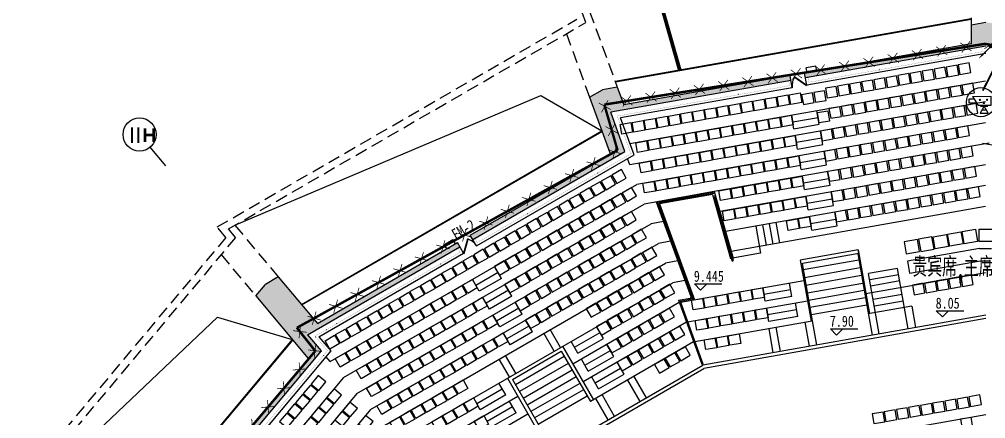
# Model space of a CAD drawing. Extents: x 23317406 to 24383751, y 42324270 to 43451021.
# Drawn here: x 23957967 to 23997363, y 42934550 to 42950825 of the extents above; entities that cross this region are included whole.
import ezdxf

# ---------------------------------------------------------------- set-up
doc = ezdxf.new("R2010")
doc.units = 0
doc.header["$MEASUREMENT"] = 0
doc.linetypes.add('DASHED', pattern=[0.75, 0.5, -0.25])
doc.linetypes.add('T-BW-SF$0$DOT2', pattern=[3.175, 0, -3.175])
doc.layers.get('0').update_dxf_attribs({"linetype": 'CONTINUOUS'})
for name, color, linetype in [('SB', 1, 'CONTINUOUS'), ('WZ', 7, 'CONTINUOUS'), ('墙', 7, 'CONTINUOUS'), ('座位', 253, 'CONTINUOUS'), ('投影', 9, 'CONTINUOUS'), ('柱填充', 8, 'CONTINUOUS'), ('楼梯', 5, 'CONTINUOUS'), ('汉字', 7, 'CONTINUOUS'), ('电-接地防雷-箭头', 3, 'CONTINUOUS'), ('电-接地防雷-防雷卡子', 94, 'CONTINUOUS'), ('电-接地防雷-防雷线', 94, 'CONTINUOUS'), ('监控管线', 11, 'CONTINUOUS'), ('监控设备', 1, 'CONTINUOUS'), ('辅助件', 9, 'CONTINUOUS'), ('边界', 9, 'CONTINUOUS'), ('门窗', 7, 'CONTINUOUS')]:
    doc.layers.add(name, color=color, linetype=linetype)
doc.styles.add('IDQSTYLE', font='txt.shx', dxfattribs={"width": 0.7, "bigfont": 'hztxt.shx'})
doc.styles.add('KSHZ', font='ROMANS.shx', dxfattribs={"height": 800, "bigfont": 'dfhz.shx'})
doc.styles.add('Q1', font='SimSun.ttf', dxfattribs={"width": 0.8, "height": 450})
doc.styles.add('T-SG-01$0$Arial', font='ARIALBD.TTF')

# ---------------------------------------------------------------- blocks, each defined once
blk = doc.blocks.new('T-SEAT-LOWER$0$SEAT_500CS')
blk.add_lwpolyline([(-400, -225), (-400, 225), (0, 225), (0, -225)], close=True)
blk = doc.blocks.new('SX1')
at = {"layer": 'SB'}
for p, q in [((-2.72, 0.74), (-4.54, 0.74)), ((-4.54, 0.74), (-4.54, -0.51)), ((-3.29, 1.67), (2.96, 1.67)), ((-3.29, 1.67), (-1.38, -1.45)), ((2.96, 1.67), (2.96, -1.45)), ((-4.54, -0.51), (-1.96, -0.51)), ((2.96, -1.45), (-1.38, -1.45))]:
    blk.add_line(p, q, dxfattribs=at)
blk = doc.blocks.new('SX8')
at = {"layer": 'SB'}
for p, q in [((-0.65, -1.02), (1.8, -1.02)), ((-0.11, -2.2), (1.27, -2.2))]:
    blk.add_line(p, q, dxfattribs=at)
for points in [[(-1.02, 1.19, 0.375, 0.375, 1), (-0.64, 1.19, 0.375, 0.375, 1)], [(0.29, 0.1, 0.375, 0.375, 1), (0.67, 0.1, 0.375, 0.375, 1)], [(1.39, 1.19, 0.375, 0.375, 1), (1.76, 1.19, 0.375, 0.375, 1)]]:
    blk.add_lwpolyline(points, format="xyseb", close=True, dxfattribs=at)
blk.add_lwpolyline([(0.58, -1.01), (-0.77, -3.35), (1.94, -3.35)], close=True, dxfattribs=at)
blk.add_blockref('SX1', (-0.09, 0.7), dxfattribs=at)
blk = doc.blocks.new('QQSX')
at = {"layer": 'SB'}
blk.add_circle((-12, 12), 494, dxfattribs=at)
at = {"layer": 'SB', "xscale": 100, "yscale": 100, "zscale": 100}
blk.add_blockref('SX8', (36, -28), dxfattribs=at)
blk = doc.blocks.new('A$C7A4D2D25')
at = {"layer": 'WZ'}
blk.add_blockref('QQSX', (506, 483), dxfattribs=at)
blk = doc.blocks.new('*X411')
at = {"color": 0, "linetype": 'Continuous'}
for p, q in [((192.59, 446.72), (193.87, 448.01)), ((192.65, 446.36), (194.23, 447.94)), ((192.69, 447.24), (193.35, 447.91)), ((192.79, 446.07), (194.52, 447.8)), ((192.98, 445.84), (194.75, 447.61)), ((193.23, 445.66), (194.93, 447.37)), ((193.53, 445.54), (195.05, 447.06)), ((193.92, 445.51), (195.08, 446.67)), ((194.61, 445.77), (194.82, 445.99))]:
    blk.add_line(p, q, dxfattribs=at)
blk = doc.blocks.new('HC000750')
at = {"color": 0, "linetype": 'Continuous'}
blk.add_line((0, -0.06), (-3.11, -3.23), dxfattribs=at)
blk.add_lwpolyline([(-3.11, -3.23, 0.8, 0, 0), (-5.06, -5.12, 0, 0, 0)], format="xyseb", dxfattribs=at)
blk.add_circle((0, 0), 0.625, dxfattribs=at)
at = {"color": 0, "linetype": 'Continuous', "xscale": 0.5, "yscale": 0.5, "zscale": 0.5}
blk.add_blockref('*X411', (-96.92, -223.38), dxfattribs=at)
at = {"color": 0, "style": 'IDQSTYLE', "width": 0.7}
blk.add_attdef('PSFHATT', (2.63, -5.12), '', height=2.5, dxfattribs=at)

msp = doc.modelspace()

# ---------------------------------------------------------------- hatches: boundary and pattern name
at = {"layer": '柱填充'}
for points in [[(23997370, 42949735.07656), (24004722.02342, 42948438.71647), (24004756.75306, 42948635.67802), (23997970, 42949832.36569), (23997970, 42950604.08992), (23997370.00001, 42950709.88611), (23996770, 42950604.08992), (23996770, 42949832.36569), (23989983.24695, 42948635.67802), (23990017.97659, 42948438.71647)], [(23982075.06851, 42947038.16747), (23989427.09193, 42948334.52756), (23989392.3623, 42948531.48911), (23982605.60924, 42947334.80144), (23982341.66401, 42948059.985), (23981741.66401, 42947954.18881), (23981214.03287, 42947649.56082), (23982061.43597, 42945321.33992), (23976349.80762, 42942023.72976), (23976449.80762, 42941850.52468), (23982658.52639, 42945435.13013)], [(23968525.96714, 42940324.10266), (23967998.33599, 42940019.47468), (23967606.71381, 42939552.75753), (23969747.58176, 42937001.37045), (23965603.46212, 42932062.60098), (23965756.67101, 42931934.04346), (23970269.74468, 42937312.51522), (23969721.47361, 42937965.91922), (23975930.19238, 42941550.52468), (23975830.19238, 42941723.72976), (23970118.56403, 42938426.11959)]]:
    msp.add_hatch(color=256, dxfattribs=at).paths.add_polyline_path(points)

# ---------------------------------------------------------------- linework, layer by layer
msp.add_line((23963946.70312, 42944848.02271), (23963303.91551, 42945614.06715))
at = {"color": 2}
msp.add_circle((23962870.03387, 42946131.14715), 675, dxfattribs=at)
at = {"layer": '墙', "linetype": 'DASHED', "ltscale": 1000}
for p, q in [((23996770, 42953892.04129), (23996770, 42950604.08992)), ((23981063.95917, 42950693.30889), (23980917.11841, 42951096.75054)), ((23981217.11841, 42951149.64864), (23982341.66401, 42948059.985)), ((23966033.04532, 42942361.6169), (23980695.95469, 42950827.25157)), ((23966492.67198, 42942280.57232), (23981063.95917, 42950693.30889)), ((23980272.51245, 42950236.36692), (23981214.03287, 42947649.56082)), ((23966390.07421, 42941936.12643), (23966033.04532, 42942361.6169)), ((23966781.6964, 42941936.12643), (23966492.67198, 42942280.57232)), ((23966756.48756, 42942432.88631), (23968525.96714, 42940324.10266)), ((23966390.07421, 42941936.12643), (23955630.8589, 42929113.79292)), ((23966781.6964, 42941936.12643), (23956090.48556, 42929194.83751)), ((23966194.26312, 42941236.05071), (23967606.71381, 42939552.75753))]:
    msp.add_line(p, q, dxfattribs=at)
at = {"layer": '墙'}
for p, q in [((23996770, 42950847.79231), (23982258.31289, 42948288.99033)), ((23996770, 42950604.08992), (23996770, 42949832.36569)), ((23996770.00001, 42950604.08992), (23997370.00001, 42950709.88611)), ((23996770, 42949832.36569), (23989983.24695, 42948635.67802)), ((23997370, 42949735.07656), (23990017.97659, 42948438.71647)), ((23997370, 42949430.44858), (23990070.07104, 42948143.27414)), ((23989392.3623, 42948531.48911), (23982605.60924, 42947334.80144)), ((23989479.18639, 42948039.08524), (23989392.3623, 42948531.48911)), ((23990070.07104, 42948143.27414), (23989983.24695, 42948635.67802)), ((23989427.09193, 42948334.52756), (23982075.06851, 42947038.16747)), ((23981214.03287, 42947649.56082), (23981741.66401, 42947954.18881)), ((23982341.66401, 42948059.985), (23981741.66401, 42947954.18881)), ((23982341.66401, 42948059.985), (23982605.60924, 42947334.80144)), ((23989479.18639, 42948039.08524), (23982479.25742, 42946804.8089)), ((23981214.03287, 42947649.56082), (23982061.43597, 42945321.33992)), ((23982658.52639, 42945435.13013), (23982075.06851, 42947038.16747)), ((23983026.53087, 42945301.18745), (23982479.25742, 42946804.8089)), ((23969465.86039, 42939203.9815), (23981714.13962, 42946275.52882)), ((23976449.80762, 42941850.52468), (23982658.52639, 42945435.13013)), ((23976349.80762, 42942023.72976), (23982061.43597, 42945321.33992)), ((23976599.80762, 42941590.71705), (23983026.53087, 42945301.18745)), ((23976599.80762, 42941590.71705), (23976349.80762, 42942023.72976)), ((23969721.47361, 42937965.91922), (23975930.19238, 42941550.52468)), ((23970118.56403, 42938426.11959), (23975830.19238, 42941723.72976)), ((23976080.19238, 42941290.71705), (23975830.19238, 42941723.72976)), ((23970181.10028, 42937884.87464), (23976080.19238, 42941290.71705)), ((23968525.96714, 42940324.10266), (23967998.33599, 42940019.47468)), ((23968525.96714, 42940324.10266), (23970118.56403, 42938426.11959)), ((23967606.71381, 42939552.75753), (23967998.33599, 42940019.47468)), ((23967606.71381, 42939552.75753), (23969747.58176, 42937001.37045)), ((23969721.47361, 42937965.91922), (23970269.74468, 42937312.51522)), ((23970181.10028, 42937884.87464), (23970661.36686, 42937312.51522)), ((23969094.87812, 42937779.23237), (23960194.28467, 42927171.91815)), ((23970269.74468, 42937312.51522), (23965756.67101, 42931934.04346)), ((23970661.36686, 42937312.51522), (23965986.48434, 42931741.20718)), ((23969747.58176, 42937001.37045), (23965603.46212, 42932062.60098))]:
    msp.add_line(p, q, dxfattribs=at)
at = {"layer": '墙', "ltscale": 5000}
for start, end in [(67.1172342395, 67.1172342395), (66.2587266313, 66.2587266313), (64.4772342395, 64.4772342395), (64.9387266313, 64.9387266313)]:
    msp.add_arc((23850578.58196, 42857442.58139), 533172.67138, start, end, dxfattribs=at)
at = {"layer": '墙'}
for centre, start, end in [((23850634.74669, 42857737.27781), 79.4743453394, 79.4743453394), ((23850639.30178, 42857736.37231), 78.1227654233, 78.1227654233), ((23850644.55659, 42857735.23786), 77.5606287088, 77.5606287088), ((23850649.0789, 42857734.18074), 76.2090487927, 76.2090487927)]:
    msp.add_arc(centre, 530172.67138, start, end, dxfattribs=at)
at = {"layer": '座位'}
for p, q in [((23997105.61827, 42941483.8119), (23994177.04286, 42940967.42504)), ((23997105.61827, 42941483.8119), (23997603.12507, 42941483.8119)), ((23994177.04286, 42940967.42504), (23994263.86695, 42940475.02117)), ((23994263.86695, 42940475.02117), (23997149.3626, 42940983.8119)), ((23997149.3626, 42940983.8119), (23997559.38074, 42940983.8119))]:
    msp.add_line(p, q, dxfattribs=at)
for points in [[(23997030.13128, 42941775.12949), (23996488.48701, 42941679.62299), (23996401.66293, 42942172.02687), (23996943.30719, 42942267.53337)], [(23997645, 42941776.19225), (23997095, 42941776.19225), (23997095, 42942276.19225), (23997645, 42942276.19225)], [(23994124.94841, 42941262.86737), (23994666.59267, 42941358.37387), (23994579.76858, 42941850.77774), (23994038.12432, 42941755.27125)], [(23994715.83306, 42941367.05628), (23995257.47732, 42941462.56277), (23995170.65323, 42941954.96665), (23994629.00897, 42941859.46015)], [(23995848.36198, 42941566.75168), (23995306.71771, 42941471.24518), (23995219.89362, 42941963.64906), (23995761.53789, 42942059.15556)], [(23996439.24663, 42941670.94059), (23995897.60236, 42941575.43409), (23995810.77827, 42942067.83796), (23996352.42254, 42942163.34446)]]:
    msp.add_lwpolyline(points, close=True, dxfattribs=at)
at = {"layer": '投影'}
for p, q in [((23996770, 42950822.40664), (23982266.9953, 42948265.13561)), ((23997354.37167, 42948310.72361), (23982861.28341, 42945755.20111)), ((23997354.37167, 42947457.76525), (23982853.01235, 42944900.78435)), ((23990579.90876, 42946547.56411), (23990482.66578, 42947099.05645)), ((23997354.37167, 42946604.8069), (23983144.74129, 42944099.26568)), ((23989545.86062, 42946365.23353), (23989448.61764, 42946916.72587)), ((23989497.23913, 42946640.9797), (23990531.28727, 42946823.31028)), ((23989545.86062, 42946365.23353), (23990579.90876, 42946547.56411)), ((23969482.17798, 42939184.53496), (23981722.82203, 42946251.67409)), ((23990725.77323, 42945720.3256), (23990628.53025, 42946271.81794)), ((23997500.23614, 42945777.56838), (23986296.39462, 42943802.02884)), ((23989691.72509, 42945537.99501), (23989594.48211, 42946089.48735)), ((23989643.1036, 42945813.74118), (23990677.15174, 42945996.07177)), ((23997239.76387, 42945777.56838), (24008443.60539, 42943802.02884)), ((23989691.72509, 42945537.99501), (23990725.77323, 42945720.3256)), ((23990871.6377, 42944893.08709), (23990774.39472, 42945444.57943)), ((23982853.01235, 42944900.78435), (23982762.7153, 42945148.87346)), ((23989837.58956, 42944710.7565), (23989740.34658, 42945262.24884)), ((23989788.96807, 42944986.50267), (23990823.01621, 42945168.83326)), ((23997354.37167, 42944898.89019), (23986527.2084, 42942989.76918)), ((23989837.58956, 42944710.7565), (23990871.6377, 42944893.08709)), ((23991017.50217, 42944065.84857), (23990920.25919, 42944617.34092)), ((23989983.45402, 42943883.51799), (23989886.21105, 42944435.01033)), ((23989934.83253, 42944159.26416), (23990968.88068, 42944341.59475)), ((23970635.25872, 42936876.91255), (23983144.74129, 42944099.26568)), ((23986296.39462, 42943802.02884), (23983436.47023, 42943297.747)), ((23997354.37167, 42944045.93184), (23986758.02219, 42942177.50952)), ((23989983.45402, 42943883.51799), (23991017.50217, 42944065.84857)), ((23991163.36663, 42943238.61006), (23991066.12366, 42943790.1024)), ((23986224.87378, 42943687.87512), (23984071.19986, 42943308.1243)), ((23990129.31849, 42943056.27948), (23990032.07551, 42943607.77182)), ((23990080.697, 42943332.02565), (23991114.74514, 42943514.35623)), ((23971183.52978, 42936223.50854), (23983436.47023, 42943297.747)), ((23997354.37167, 42943192.97348), (23986988.83598, 42941365.24987)), ((23990129.31849, 42943056.27948), (23991163.36663, 42943238.61006)), ((23990275.18296, 42942229.04096), (23990177.93998, 42942780.5333)), ((23990226.56147, 42942504.78713), (23991260.60961, 42942687.11772)), ((23991309.2311, 42942411.37155), (23991211.98813, 42942962.86389)), ((23971731.80084, 42935570.10453), (23983728.19917, 42942496.22833)), ((23984228.19917, 42942584.39182), (23983728.19917, 42942496.22833)), ((23987986.74096, 42942394.1658), (23988181.22692, 42941291.18111)), ((23988262.48713, 42942442.78729), (23988408.3516, 42941615.54877)), ((23988538.2333, 42942491.40877), (23988684.09777, 42941664.17026)), ((23988813.97947, 42942540.03026), (23988959.84394, 42941712.79175)), ((23990275.18296, 42942229.04096), (23991309.2311, 42942411.37155)), ((23972280.0719, 42934916.70052), (23984019.9281, 42941694.70966)), ((23984519.9281, 42941782.87315), (23984019.9281, 42941694.70966)), ((23992168.46407, 42941425.5997), (23989804.92369, 42941008.84376)), ((23992244.86927, 42940992.28429), (23992168.46407, 42941425.5997)), ((23986991.5249, 42941081.40455), (23986966.77524, 42941077.04051)), ((23988181.22692, 42941291.18111), (23987041.02424, 42941090.13262)), ((23992194.5113, 42941277.87854), (23989830.97092, 42940861.1226)), ((23972828.34296, 42934263.29652), (23984311.65704, 42940893.19099)), ((23977624.66334, 42940265.61488), (23977344.66334, 42940750.58911)), ((23984811.65704, 42940981.35448), (23984311.65704, 42940893.19099)), ((23993773.55468, 42940672.88534), (23992591.78538, 42940464.50752)), ((23994207.67511, 42938210.86595), (23993773.55468, 42940672.88534)), ((23977484.66334, 42940508.102), (23976575.33666, 42939983.102)), ((23977624.66334, 42940265.61488), (23976715.33666, 42939740.61488)), ((23992481.03079, 42939652.94574), (23997354.37167, 42940512.24723)), ((23993025.90582, 42938002.48814), (23992591.78538, 42940464.50752)), ((23993818.7032, 42940416.83532), (23992636.9339, 42940208.45751)), ((23973376.61402, 42933609.89251), (23984603.38598, 42940091.67232)), ((23976715.33666, 42939740.61488), (23976435.33666, 42940225.58911)), ((23978044.66334, 42939538.15354), (23977764.66334, 42940023.12777)), ((23985103.38598, 42940179.83581), (23984603.38598, 42940091.67232)), ((23984920.11492, 42939294.56182), (23989950.78816, 42940181.60525)), ((23988373.85618, 42939334.91069), (23988276.6132, 42939886.40303)), ((23993863.85173, 42940160.7853), (23992682.08243, 42939952.40749)), ((23977135.33666, 42939013.15354), (23976855.33666, 42939498.12777)), ((23977904.66334, 42939780.64066), (23976995.33666, 42939255.64066)), ((23978044.66334, 42939538.15354), (23977135.33666, 42939013.15354)), ((23989408.525, 42939801.67017), (23988325.23469, 42939610.65686)), ((23989457.14649, 42939525.924), (23988373.85618, 42939334.91069)), ((23992775.85244, 42939420.6113), (23993957.62175, 42939628.98912)), ((23978464.66334, 42938810.69221), (23978184.66334, 42939295.66643)), ((23984873.13029, 42939277.46082), (23980535.83303, 42936773.32107)), ((23985211.84386, 42938493.04315), (23990096.65085, 42939354.36642)), ((23988519.72065, 42938507.67218), (23988422.47767, 42939059.16452)), ((23989701.48996, 42938716.04999), (23989604.24698, 42939267.54233)), ((23994350.30705, 42939129.59123), (23992577.6531, 42938817.02451)), ((23992824.47393, 42939144.86513), (23994006.24323, 42939353.24295)), ((23977555.33666, 42938285.69221), (23977275.33666, 42938770.66643)), ((23978324.66334, 42939053.17932), (23977415.33666, 42938528.17932)), ((23978464.66334, 42938810.69221), (23977555.33666, 42938285.69221)), ((23997371.73648, 42938768.77534), (23985825.86915, 42936732.92741)), ((23989652.86847, 42938991.79616), (23988471.09916, 42938783.41835)), ((23989701.48996, 42938716.04999), (23988519.72065, 42938507.67218)), ((23978744.66334, 42938325.71798), (23977835.33666, 42937800.71798)), ((23978884.66334, 42938083.23087), (23978604.66334, 42938568.20509)), ((23985164.85923, 42938475.94214), (23980955.83303, 42936045.85974)), ((23981781.47523, 42937815.80909), (23981501.47524, 42938300.78332)), ((23985503.5728, 42937691.52448), (23990291.75571, 42938535.81032)), ((23997370, 42938626.30942), (23985874.49064, 42936599.34097)), ((23977975.33666, 42937558.23087), (23977695.33666, 42938043.20509)), ((23978884.66334, 42938083.23087), (23977975.33666, 42937558.23087)), ((23980602.24475, 42937458.2962), (23981641.47523, 42938058.2962)), ((23969111.19571, 42937759.78582), (23960216.2693, 42927159.22532)), ((23980742.24475, 42937215.80909), (23980462.24475, 42937700.78332)), ((23980742.24475, 42937215.80909), (23981781.47523, 42937815.80909)), ((23985456.58817, 42937674.42347), (23981245.93078, 42935243.3993)), ((23982201.47523, 42937088.34775), (23981921.47524, 42937573.32198)), ((23978069.06923, 42936145.8777), (23980060.92922, 42937295.8786)), ((23981022.24475, 42936730.83486), (23982061.47523, 42937330.83486)), ((23981162.24475, 42936488.34775), (23982201.47523, 42937088.34775)), ((23970635.25872, 42936876.91255), (23970465.55577, 42937079.15664)), ((23975674.13085, 42930871.81857), (23985825.86915, 42936732.92741)), ((23981162.24475, 42936488.34775), (23980882.24475, 42936973.32198)), ((23982621.47523, 42936360.88641), (23982341.47524, 42936845.86064)), ((23975765.50936, 42930762.91791), (23985874.49064, 42936599.34097)), ((23981442.24475, 42936003.37352), (23982481.47523, 42936603.37352)), ((23981582.24475, 42935760.88641), (23982621.47523, 42936360.88641)), ((23971183.52978, 42936223.50854), (23962089.06411, 42925385.14641)), ((23977797.75525, 42935515.80729), (23977517.75525, 42936000.78151)), ((23981582.24475, 42935760.88641), (23981302.24475, 42936245.86064)), ((23971731.80084, 42935570.10453), (23962827.74771, 42924958.66723)), ((23977657.75525, 42935758.2944), (23976618.52477, 42935158.2944)), ((23977797.75525, 42935515.80729), (23976758.52477, 42934915.80729)), ((23973924.88509, 42932956.4885), (23978284.16542, 42935473.32017)), ((23976758.52477, 42934915.80729), (23976618.52477, 42935158.2944)), ((23978217.75525, 42934788.34595), (23977937.75525, 42935273.32017)), ((23972280.0719, 42934916.70052), (23963566.43132, 42924532.18805)), ((23974473.15615, 42932303.08449), (23978704.16541, 42934745.85883)), ((23978077.75525, 42935030.83306), (23977038.52477, 42934430.83306)), ((23978217.75525, 42934788.34595), (23977178.52477, 42934188.34595)), ((23997370, 42934706.76276), (23987215.05454, 42932916.17184))]:
    msp.add_line(p, q, dxfattribs=at)
at = {"layer": '柱填充', "linetype": 'T-BW-SF$0$DOT2', "ltscale": 10}
for p, q in [((23997370, 42949531.99124), (23990151.187, 42948259.11974)), ((23989363.34079, 42948120.20119), (23982344.52778, 42946882.59509)), ((23989363.34079, 42948120.20119), (23989328.61116, 42948317.16274)), ((23990151.187, 42948259.11974), (23990116.45736, 42948456.08129)), ((23982903.86271, 42945345.83501), (23982344.52778, 42946882.59509)), ((23976636.41016, 42941727.31959), (23982903.86271, 42945345.83501)), ((23976636.41016, 42941727.31959), (23976536.41016, 42941900.52468)), ((23975943.58984, 42941327.31959), (23975843.58984, 42941500.52468)), ((23970027.89139, 42937911.8895), (23975943.58984, 42941327.31959)), ((23970027.89139, 42937911.8895), (23970530.82613, 42937312.51522)), ((23970530.82613, 42937312.51522), (23965974.15866, 42931882.09038))]:
    msp.add_line(p, q, dxfattribs=at)
at = {"layer": '楼梯'}
for p, q in [((23980981.50674, 42962322.79489), (23984840.0303, 42948744.21677)), ((23981037.4175, 42962308.96045), (23984889.52964, 42948752.94484)), ((23986314.89404, 42943779.90512), (23983970.15264, 42943366.46395)), ((23986279.13362, 42943722.82826), (23984037.51745, 42943327.57085)), ((23986275.05523, 42943602.74185), (23987016.95669, 42940991.90724)), ((23986310.81565, 42943659.81871), (23987065.05255, 42941005.57428)), ((23983970.15264, 42943366.46395), (23985402.7501, 42939430.43476)), ((23984037.51745, 42943327.57085), (23985449.73473, 42939447.53577)), ((23989923.62335, 42940623.60307), (23992188.68118, 42941022.99388)), ((23989979.19076, 42940308.46459), (23992244.2486, 42940707.85539)), ((23990034.75818, 42939993.3261), (23992299.81601, 42940392.71691)), ((23990090.3256, 42939678.18762), (23992355.38343, 42940077.57843)), ((23984835.38528, 42939381.16436), (23985319.06769, 42939466.45062)), ((23990142.42005, 42939382.7453), (23992407.47788, 42939782.13611)), ((23990194.5145, 42939087.30297), (23992459.57234, 42939486.69378)), ((23984835.38528, 42939381.16436), (23985785.27583, 42936771.36154)), ((23984902.7501, 42939342.27127), (23985327.7501, 42939417.21023)), ((23984902.7501, 42939342.27127), (23985832.26046, 42936788.46255)), ((23990246.60896, 42938791.86065), (23992511.66679, 42939191.25145)), ((23980185.92922, 42937079.37225), (23978194.07079, 42935929.37225)), ((23980345.92922, 42936802.24412), (23978354.07079, 42935652.24412)), ((23980505.92922, 42936525.11599), (23978514.07079, 42935375.11599)), ((23980665.92922, 42936247.98786), (23978674.07079, 42935097.98786)), ((23980815.92922, 42935988.18024), (23978824.07079, 42934838.18024)), ((23980965.92922, 42935728.37262), (23978974.07079, 42934578.37262)), ((23981115.92922, 42935468.565), (23979124.07079, 42934318.565))]:
    msp.add_line(p, q, dxfattribs=at)
for centre, start, end in [((23987041.00462, 42940998.74076), 195.863165073, 15.863165056), ((23985323.4089, 42939441.83043), 279.999999993, 100.000000004), ((23985426.24242, 42939438.98526), 200.00000001, 19.999999994), ((23985808.76814, 42936779.91204), 200.000000013, 19.999999994)]:
    msp.add_arc(centre, 25, start, end, dxfattribs=at)
at = {"layer": '汉字', "color": 0}
for p, q in [((23985491.02176, 42940039.65366), (23986609.02176, 42940039.65366)), ((23985491.02176, 42940039.65366), (23985741.02176, 42939789.65366)), ((23985991.02176, 42940039.65366), (23985741.02176, 42939789.65366)), ((23995348.29804, 42938943.50846), (23996466.29804, 42938943.50846)), ((23995348.29804, 42938943.50846), (23995598.29804, 42938693.50846)), ((23995848.29804, 42938943.50846), (23995598.29804, 42938693.50846)), ((23991034.97821, 42938206.95983), (23992152.97821, 42938206.95983)), ((23991034.97821, 42938206.95983), (23991284.97821, 42937956.95983)), ((23991534.97821, 42938206.95983), (23991284.97821, 42937956.95983))]:
    msp.add_line(p, q, dxfattribs=at)
at = {"layer": '汉字'}
for points in [[(23966756.48756, 42942432.88631), (23979228.50043, 42947724.73563), (23981714.13962, 42946275.52882)], [(23956286.29666, 42929428.19608), (23966051.5662, 42938684.4377), (23969094.87812, 42937779.23237)]]:
    msp.add_lwpolyline(points, dxfattribs=at)
at = {"layer": '电-接地防雷-防雷卡子', "color": 131, "const_width": 30}
for points in [[(23995340.50508, 42949710.29616), (23995798.53983, 42949378.32603)], [(23995735.50752, 42949773.32847), (23995403.53738, 42949315.29372)], [(23996328.01118, 42949867.87692), (23996786.04593, 42949535.90679)], [(23996723.01362, 42949930.90923), (23996391.04349, 42949472.87448)], [(23997776.30615, 42949949.33487), (23997311.23126, 42949627.30172)], [(23992772.98921, 42949300.58618), (23992441.01908, 42948842.55144)], [(23993365.49287, 42949395.13464), (23993823.52762, 42949063.1645)], [(23993760.49531, 42949458.16694), (23993428.52518, 42949000.1322)], [(23994352.99898, 42949552.7154), (23994811.03372, 42949220.74526)], [(23994748.00142, 42949615.74771), (23994416.03128, 42949157.71296)], [(23990402.97456, 42948922.39236), (23990861.00931, 42948590.42222)], [(23990797.97701, 42948985.42466), (23990466.00687, 42948527.38992)], [(23991390.48067, 42949079.97312), (23991848.51541, 42948748.00298)], [(23991785.48311, 42949143.00542), (23991453.51297, 42948684.97068)], [(23992377.98677, 42949237.55388), (23992836.02152, 42948905.58374)], [(23987835.4587, 42948512.68238), (23987503.48856, 42948054.64763)], [(23988427.96236, 42948607.23083), (23988885.9971, 42948275.2607)], [(23988822.9648, 42948670.26314), (23988490.99466, 42948212.22839)], [(23989415.46846, 42948764.8116), (23989873.50321, 42948432.84146)], [(23989810.4709, 42948827.8439), (23989478.50077, 42948369.80915)], [(23985465.44405, 42948134.48855), (23985923.47879, 42947802.51841)], [(23985860.44649, 42948197.52086), (23985528.47635, 42947739.48611)], [(23986452.95015, 42948292.06931), (23986910.9849, 42947960.09918)], [(23986847.95259, 42948355.10162), (23986515.98246, 42947897.06687)], [(23987440.45625, 42948449.65007), (23987898.491, 42948117.67994)], [(23982897.92818, 42947724.77857), (23982565.95804, 42947266.74383)], [(23983490.43184, 42947819.32703), (23983948.46659, 42947487.35689)], [(23983885.43428, 42947882.35933), (23983553.46415, 42947424.32459)], [(23984477.93795, 42947976.90779), (23984935.97269, 42947644.93765)], [(23984872.94039, 42948039.94009), (23984540.97025, 42947581.90535)], [(23981587.65128, 42947416.77045), (23982083.31385, 42947144.15604)], [(23981699.17536, 42947032.63196), (23981971.78977, 42947528.29453)], [(23982502.92574, 42947661.74627), (23982960.96049, 42947329.77613)], [(23981977.98555, 42946072.28573), (23982250.59996, 42946567.9483)], [(23981866.46147, 42946456.42422), (23982362.12404, 42946183.80981)], [(23981966.87314, 42945501.6441), (23982510.5347, 42945345.33638)], [(23982316.85778, 42945695.32102), (23982160.55006, 42945151.65946)], [(23981091.91153, 42945017.4518), (23981635.57309, 42944861.14408)], [(23981441.89617, 42945211.12872), (23981285.58845, 42944667.46716)], [(23980566.93456, 42944726.93642), (23980410.62684, 42944183.27485)], [(23979691.97296, 42944242.74412), (23979535.66523, 42943699.08255)], [(23980216.94992, 42944533.2595), (23980760.61148, 42944376.95178)], [(23979341.98831, 42944049.0672), (23979885.64988, 42943892.75947)], [(23978467.02671, 42943564.87489), (23979010.68827, 42943408.56717)], [(23978817.01135, 42943758.55181), (23978660.70363, 42943214.89025)], [(23977592.0651, 42943080.68259), (23978135.72666, 42942924.37487)], [(23977942.04974, 42943274.35951), (23977785.74202, 42942730.69795)], [(23976717.10349, 42942596.49029), (23977260.76505, 42942440.18257)], [(23977067.08813, 42942790.16721), (23976910.78041, 42942246.50565)], [(23976192.12653, 42942305.97491), (23976035.8188, 42941762.31335)], [(23975317.16492, 42941821.78261), (23975160.8572, 42941278.12104)], [(23975842.14188, 42942112.29799), (23976385.80345, 42941955.99027)], [(23974967.18027, 42941628.10569), (23975510.84184, 42941471.79796)], [(23974092.21867, 42941143.91338), (23974635.88023, 42940987.60566)], [(23974442.20331, 42941337.59031), (23974285.89559, 42940793.92874)], [(23973217.25706, 42940659.72108), (23973760.91862, 42940503.41336)], [(23973567.2417, 42940853.398), (23973410.93398, 42940309.73644)], [(23972692.28009, 42940369.2057), (23972535.97237, 42939825.54414)], [(23971817.31849, 42939885.0134), (23971661.01076, 42939341.35184)], [(23972342.29545, 42940175.52878), (23972885.95702, 42940019.22106)], [(23971467.33384, 42939691.33648), (23972010.99541, 42939535.02876)], [(23970592.37224, 42939207.14418), (23971136.0338, 42939050.83645)], [(23970942.35688, 42939400.8211), (23970786.04916, 42938857.15953)], [(23969717.41063, 42938722.95188), (23970261.07219, 42938566.64415)], [(23970067.39527, 42938916.6288), (23969911.08755, 42938372.96723)], [(23969369.16215, 42937822.21827), (23969433.81457, 42938384.19697)], [(23969120.49901, 42938135.53383), (23969682.47771, 42938070.88141)], [(23969990.82001, 42937038.92936), (23970055.47243, 42937600.90807)], [(23969742.15687, 42937352.24493), (23970304.13557, 42937287.59251)], [(23969374.00389, 42936836.91233), (23969421.9911, 42936273.26597)], [(23969116.17431, 42936531.09555), (23969679.82068, 42936579.08275)], [(23968729.42994, 42936072.37036), (23968777.41715, 42935508.724)], [(23968471.60036, 42935766.55357), (23969035.24673, 42935814.54078)], [(23968084.85599, 42935307.82839), (23968132.8432, 42934744.18202)], [(23967827.02641, 42935002.0116), (23968390.67278, 42935049.99881)], [(23967440.28204, 42934543.28642), (23967488.26925, 42933979.64005)]]:
    msp.add_lwpolyline(points, dxfattribs=at)
at = {"layer": '电-接地防雷-防雷线', "color": 130, "linetype": 'Continuous', "ltscale": 100, "const_width": 100}
for points in [[(23981815.43668, 42947349.51017), (23997335.64974, 42949826.13992)], [(23997335.64974, 42949826.13992), (24012945.92206, 42946989.27312)], [(23982355.79226, 42945488.2854), (23981815.43668, 42947349.51017)], [(23969282.18919, 42938253.52457), (23982355.79226, 42945488.2854)], [(23970032.68305, 42937307.90231), (23969282.18919, 42938253.52457)], [(23960516.42089, 42926020.47463), (23970032.68305, 42937307.90231)]]:
    msp.add_lwpolyline(points, dxfattribs=at)
at = {"layer": '监控管线', "const_width": 80}
msp.add_lwpolyline([(23997244.02613, 42947914.84243), (24000064.98671, 42953464.23068)], dxfattribs=at)
at = {"layer": '辅助件'}
for p, q in [((23990440.92119, 42948919.46366), (23990046.99809, 42948850.00439)), ((23990475.65083, 42948722.50211), (23990440.92119, 42948919.46366)), ((23990081.72773, 42948653.04284), (23990046.99809, 42948850.00439)), ((23975297.17968, 42941646.93484), (23975643.58984, 42941846.93484)), ((23975743.58984, 42941673.72976), (23975643.58984, 42941846.93484)), ((23975397.17968, 42941473.72976), (23975297.17968, 42941646.93484))]:
    msp.add_line(p, q, dxfattribs=at)
at = {"layer": '边界'}
for p, q in [((23981093.33017, 42962295.11924), (23984939.02897, 42948761.6729)), ((23986296.39462, 42943802.02884), (23987065.7739, 42941094.49665)), ((23986224.87378, 42943687.87512), (23986966.77524, 42941077.04051)), ((23983936.47023, 42943385.91049), (23985395.11492, 42939378.31714)), ((23984071.19986, 42943308.1243), (23985495.11492, 42939395.94984)), ((23992168.46407, 42941425.5997), (23992626.89526, 42938825.70723)), ((23992145.27091, 42941269.19613), (23992556.81709, 42938935.20175)), ((23989804.92369, 42941008.84376), (23990242.5171, 42938527.12822)), ((23989880.2113, 42940869.805), (23990291.75748, 42938535.81063)), ((23989457.14649, 42939525.924), (23989359.90351, 42940077.41634)), ((23994350.30705, 42939129.59123), (23994503.11745, 42938262.96041)), ((23992556.81532, 42938935.20144), (23992730.46349, 42937950.39369)), ((23988814.54585, 42938275.33836), (23988988.19403, 42937290.53061)), ((23989996.31516, 42938483.71618), (23990169.96334, 42937498.90842)), ((23990291.75748, 42938535.81063), (23990465.40566, 42937551.00288)), ((23979769.42287, 42937300.78241), (23979349.42287, 42938028.24375)), ((23980029.23049, 42937450.78241), (23979609.23049, 42938178.24375)), ((23988519.10353, 42938223.24391), (23988692.75171, 42937238.43616)), ((23980115.83303, 42937500.78241), (23981375.83303, 42935318.3984)), ((23978210.57558, 42936400.78151), (23977790.57558, 42937128.24285)), ((23980060.92922, 42937295.8786), (23981245.92922, 42935243.3984)), ((23977950.76796, 42936250.78151), (23977530.76796, 42936978.24285)), ((23977864.16542, 42936200.78151), (23979124.16541, 42934018.39749)), ((23978069.06923, 42936145.8777), (23979254.06923, 42934093.39749)), ((23982761.47523, 42936118.3993), (23983261.47523, 42935252.37389)), ((23983021.28285, 42936268.3993), (23983521.28285, 42935402.37389)), ((23981722.24475, 42935518.3993), (23982222.24475, 42934652.37389)), ((23981462.43713, 42935368.3993), (23981962.43713, 42934502.37389))]:
    msp.add_line(p, q, dxfattribs=at)
at = {"layer": '门窗'}
for points in [[(23990070.07104, 42948143.27414), (23990052.86375, 42948118.69958), (23989561.37252, 42948462.84544), (23989578.57981, 42948487.42)], [(23976080.19238, 42941290.71705), (23976109.17015, 42941282.95248), (23976264.46158, 42941862.50798), (23976235.48381, 42941870.27255)]]:
    msp.add_lwpolyline(points, close=True, dxfattribs=at)
for centre, start, end in [((23990070.07104, 42948143.27414), 144.999999998, 189.999999998), ((23976080.19238, 42941290.71705), 30.000000001, 75.000000002)]:
    msp.add_arc(centre, 600, start, end, dxfattribs=at)

# ---------------------------------------------------------------- block references
at = {"layer": '座位', "xscale": -1}
for p, rotation in [((23995974.8257, 42948920.43078), 279.9999999966398), ((23996467.22957, 42949007.25487), 279.9999999966398), ((23993512.80631, 42948486.31034), 279.9999999966398), ((23994005.21019, 42948573.13443), 279.9999999966398), ((23994497.61407, 42948659.95852), 279.9999999966398), ((23994990.01794, 42948746.78261), 279.9999999966398), ((23995482.42182, 42948833.60669), 279.9999999966398), ((23991543.19081, 42948139.01398), 279.9999999966398), ((23992035.59468, 42948225.83807), 279.9999999966398), ((23992527.99856, 42948312.66216), 279.9999999966398), ((23993020.40244, 42948399.48625), 279.9999999966398), ((23996120.69016, 42948093.19227), 279.9999999966398), ((23996613.09404, 42948180.01636), 279.9999999966398), ((23990081.60751, 42947789.90902), 279.9999999966398), ((23990574.01139, 42947876.73311), 279.9999999966398), ((23991050.78693, 42948052.1899), 279.9999999966398), ((23994151.07466, 42947745.89592), 279.9999999966398), ((23994643.47854, 42947832.72), 279.9999999966398), ((23995135.88241, 42947919.54409), 279.9999999966398), ((23995628.28629, 42948006.36818), 279.9999999966398), ((23991689.05528, 42947311.77547), 279.9999999966398), ((23992181.45915, 42947398.59956), 279.9999999966398), ((23992673.86303, 42947485.42365), 279.9999999966398), ((23993166.26691, 42947572.24774), 279.9999999966398), ((23993658.67078, 42947659.07183), 279.9999999966398), ((23996758.95851, 42947352.77785), 279.9999999966398), ((23990719.87586, 42947049.4946), 279.9999999966398), ((23991196.6514, 42947224.95138), 279.9999999966398), ((23994296.93913, 42946918.6574), 279.9999999966398), ((23994789.343, 42947005.48149), 279.9999999966398), ((23995281.74688, 42947092.30558), 279.9999999966398), ((23995774.15076, 42947179.12967), 279.9999999966398), ((23996266.55463, 42947265.95376), 279.9999999966398), ((23992327.32362, 42946571.36105), 279.9999999966398), ((23992819.7275, 42946658.18514), 279.9999999966398), ((23993312.13137, 42946745.00923), 279.9999999966398), ((23993804.53525, 42946831.83331), 279.9999999966398), ((23990850.11199, 42946310.88878), 279.9999999966398), ((23991342.51587, 42946397.71287), 279.9999999966398), ((23991834.91975, 42946484.53696), 279.9999999966398), ((23994935.20747, 42946178.24298), 279.9999999966398), ((23995427.61135, 42946265.06707), 279.9999999966398), ((23995920.01523, 42946351.89116), 279.9999999966398), ((23996412.4191, 42946438.71525), 279.9999999966398), ((23992473.18809, 42945744.12254), 279.9999999966398), ((23992965.59197, 42945830.94662), 279.9999999966398), ((23993457.99584, 42945917.77071), 279.9999999966398), ((23993950.39972, 42946004.5948), 279.9999999966398), ((23994442.8036, 42946091.41889), 279.9999999966398), ((23990995.97646, 42945483.65027), 279.9999999966398), ((23991488.38034, 42945570.47436), 279.9999999966398), ((23991980.78421, 42945657.29845), 279.9999999966398), ((23995081.07194, 42945351.00447), 279.9999999966398), ((23995573.47582, 42945437.82856), 279.9999999966398), ((23996065.8797, 42945524.65264), 279.9999999966398), ((23996558.28357, 42945611.47673), 279.9999999966398), ((23993111.45644, 42945003.70811), 279.9999999966398), ((23993603.86031, 42945090.5322), 279.9999999966398), ((23994096.26419, 42945177.35629), 279.9999999966398), ((23994588.66807, 42945264.18038), 279.9999999966398), ((23982315.67148, 42944590.55045), 299.9999999936488), ((23991141.84093, 42944656.41176), 279.9999999966398), ((23991634.24481, 42944743.23584), 279.9999999966398), ((23992126.64868, 42944830.05993), 279.9999999966398), ((23992619.05256, 42944916.88402), 279.9999999966398), ((23995719.34029, 42944610.59004), 279.9999999966398), ((23996211.74417, 42944697.41413), 279.9999999966398), ((23996704.14804, 42944784.23822), 279.9999999966398), ((23981449.64607, 42944090.55045), 299.9999999936488), ((23981882.65878, 42944340.55045), 299.9999999936488), ((23993257.32091, 42944176.4696), 279.9999999966398), ((23993749.72478, 42944263.29369), 279.9999999966398), ((23994242.12866, 42944350.11778), 279.9999999966398), ((23994734.53254, 42944436.94186), 279.9999999966398), ((23995226.93641, 42944523.76595), 279.9999999966398), ((23981016.63337, 42943840.55045), 299.9999999936488), ((23982735.67148, 42943863.08911), 299.9999999936488), ((23991287.7054, 42943829.17324), 279.9999999966398), ((23991780.10928, 42943915.99733), 279.9999999966398), ((23992272.51315, 42944002.82142), 279.9999999966398), ((23992764.91703, 42944089.64551), 279.9999999966398), ((23995865.20476, 42943783.35153), 279.9999999966398), ((23996357.60863, 42943870.17562), 279.9999999966398), ((23996850.01251, 42943956.99971), 279.9999999966398), ((23980150.60797, 42943340.55045), 299.9999999936488), ((23980583.62067, 42943590.55045), 299.9999999936488), ((23981869.64607, 42943363.08911), 299.9999999936488), ((23982302.65878, 42943613.08911), 299.9999999936488), ((23993895.58925, 42943436.05517), 279.9999999966398), ((23994387.99313, 42943522.87926), 279.9999999966398), ((23994880.39701, 42943609.70335), 279.9999999966398), ((23995372.80088, 42943696.52744), 279.9999999966398), ((23979717.59527, 42943090.55045), 299.9999999936488), ((23981436.63337, 42943113.08911), 299.9999999936488), ((23982722.66034, 42942885.62867), 299.9999999936488), ((23991433.56987, 42943001.93473), 279.9999999966398), ((23991925.97375, 42943088.75882), 279.9999999966398), ((23992418.37762, 42943175.58291), 279.9999999966398), ((23992910.7815, 42943262.407), 279.9999999966398), ((23993403.18538, 42943349.23109), 279.9999999966398), ((23978851.56986, 42942590.55045), 299.9999999936488), ((23979284.58256, 42942840.55045), 299.9999999936488), ((23980570.60797, 42942613.08911), 299.9999999936488), ((23981003.62067, 42942863.08911), 299.9999999936488), ((23982289.64764, 42942635.62867), 299.9999999936488), ((23978418.55716, 42942340.55045), 299.9999999936488), ((23979704.58256, 42942113.08911), 299.9999999936488), ((23980137.59527, 42942363.08911), 299.9999999936488), ((23981423.62223, 42942135.62867), 299.9999999936488), ((23981856.63493, 42942385.62867), 299.9999999936488), ((23983142.66034, 42942158.16733), 299.9999999936488), ((23977552.53176, 42941840.55045), 299.9999999936488), ((23977985.54446, 42942090.55045), 299.9999999936488), ((23979271.56986, 42941863.08911), 299.9999999936488), ((23980990.60953, 42941885.62867), 299.9999999936488), ((23982709.64764, 42941908.16733), 299.9999999936488), ((23976686.50635, 42941340.55045), 299.9999999936488), ((23977119.51905, 42941590.55045), 299.9999999936488), ((23978405.54446, 42941363.08911), 299.9999999936488), ((23978838.55716, 42941613.08911), 299.9999999936488), ((23980124.58413, 42941385.62867), 299.9999999936488), ((23980557.59683, 42941635.62867), 299.9999999936488), ((23981843.62223, 42941408.16733), 299.9999999936488), ((23982276.63493, 42941658.16733), 299.9999999936488), ((23983562.66034, 42941430.70599), 299.9999999936488), ((23977972.53176, 42941113.08911), 299.9999999936488), ((23979691.57142, 42941135.62867), 299.9999999936488), ((23981410.60953, 42941158.16733), 299.9999999936488), ((23982696.63493, 42940930.70599), 299.9999999936488), ((23983129.64764, 42941180.70599), 299.9999999936488), ((23977539.51905, 42940863.08911), 299.9999999936488), ((23978825.54602, 42940635.62867), 299.9999999936488), ((23979258.55872, 42940885.62867), 299.9999999936488), ((23980544.58413, 42940658.16733), 299.9999999936488), ((23980977.59683, 42940908.16733), 299.9999999936488), ((23982263.62223, 42940680.70599), 299.9999999936488), ((23983874.40716, 42940640.74465), 299.9999999936488), ((23977959.52062, 42940135.62867), 299.9999999936488), ((23978392.53332, 42940385.62867), 299.9999999936488), ((23979678.55872, 42940158.16733), 299.9999999936488), ((23980111.57142, 42940408.16733), 299.9999999936488), ((23981397.59683, 42940180.70599), 299.9999999936488), ((23981830.60953, 42940430.70599), 299.9999999936488), ((23983008.38176, 42940140.74465), 299.9999999936488), ((23983441.39446, 42940390.74465), 299.9999999936488), ((23995583.17521, 42940199.9375), 279.9999999966398), ((23996075.57909, 42940286.76159), 279.9999999966398), ((23996567.98297, 42940373.58568), 279.9999999966398), ((23979245.54602, 42939908.16733), 299.9999999936488), ((23980964.58413, 42939930.70599), 299.9999999936488), ((23982575.36906, 42939890.74465), 299.9999999936488), ((23984294.40716, 42939913.28332), 299.9999999936488), ((23994598.36746, 42940026.28933), 279.9999999966398), ((23995090.77134, 42940113.11341), 279.9999999966398), ((23978379.52062, 42939408.16733), 299.9999999936488), ((23978812.53332, 42939658.16733), 299.9999999936488), ((23980098.55872, 42939430.70599), 299.9999999936488), ((23980531.57142, 42939680.70599), 299.9999999936488), ((23981709.34365, 42939390.74465), 299.9999999936488), ((23982142.35635, 42939640.74465), 299.9999999936488), ((23983428.38176, 42939413.28332), 299.9999999936488), ((23983861.39446, 42939663.28332), 299.9999999936488), ((23979665.54602, 42939180.70599), 299.9999999936488), ((23981276.33095, 42939140.74465), 299.9999999936488), ((23982995.36906, 42939163.28332), 299.9999999936488), ((23978799.52062, 42938680.70599), 299.9999999936488), ((23979232.53332, 42938930.70599), 299.9999999936488), ((23982129.34365, 42938663.28332), 299.9999999936488), ((23982562.35635, 42938913.28332), 299.9999999936488), ((23983848.38176, 42938685.82198), 299.9999999936488), ((23984281.39446, 42938935.82198), 299.9999999936488), ((23981696.33095, 42938413.28332), 299.9999999936488), ((23982982.35635, 42938185.82198), 299.9999999936488), ((23983415.36906, 42938435.82198), 299.9999999936488), ((23984701.39446, 42938208.36064), 299.9999999936488), ((23982549.34365, 42937935.82198), 299.9999999936488), ((23984268.38176, 42937958.36064), 299.9999999936488), ((23982116.33095, 42937685.82198), 299.9999999936488), ((23983402.35635, 42937458.36064), 299.9999999936488), ((23983835.36906, 42937708.36064), 299.9999999936488), ((23984926.53874, 42937368.3993), 299.9999999936488), ((23982969.34365, 42937208.36064), 299.9999999936488), ((23984493.52604, 42937118.3993), 299.9999999936488), ((23982536.33095, 42936958.36064), 299.9999999936488), ((23984060.51334, 42936868.3993), 299.9999999936488), ((23970010.24217, 42936132.04684), 319.9999999966374), ((23969688.84837, 42935749.02461), 319.9999999966374), ((23969367.45456, 42935366.00239), 319.9999999966374), ((23970653.71951, 42935592.10524), 319.9999999966374), ((23996898.36018, 42935476.55828), 280.0000002419203), ((23969046.06076, 42934982.98017), 319.9999999966374), ((23970332.3257, 42935209.08302), 319.9999999966374), ((23971297.19684, 42935052.16365), 319.9999999966374), ((23994928.74468, 42935129.26192), 280.0000002419203), ((23995421.14855, 42935216.08601), 280.0000002419203), ((23995913.55243, 42935302.9101), 280.0000002419203), ((23996405.9563, 42935389.73419), 280.0000002419203), ((23968724.66695, 42934599.95795), 319.9999999966374), ((23970010.9319, 42934826.0608), 319.9999999966374), ((23970975.80303, 42934669.14143), 319.9999999966374), ((23992959.12917, 42934781.96556), 280.0000002419203), ((23993451.53305, 42934868.78965), 280.0000002419203), ((23993943.93692, 42934955.61374), 280.0000002419203), ((23994436.3408, 42935042.43783), 280.0000002419203), ((23969689.53809, 42934443.03858), 319.9999999966374), ((23971940.67417, 42934512.22206), 319.9999999966374), ((23996551.82078, 42934562.49568), 280.0000002419203)]:
    msp.add_blockref('T-SEAT-LOWER$0$SEAT_500CS', p, dxfattribs=dict(at, rotation=rotation))
at = {"layer": '座位'}
for p, rotation in [((23989081.17142, 42947704.89354), 100.000000006363), ((23989573.5753, 42947791.71763), 100.000000006363), ((23987111.55592, 42947357.59718), 100.000000006363), ((23987603.95979, 42947444.42127), 100.000000006363), ((23988096.36367, 42947531.24536), 100.000000006363), ((23988588.76755, 42947618.06945), 100.000000006363), ((23984649.53653, 42946923.47674), 100.000000006363), ((23985141.94041, 42947010.30083), 100.000000006363), ((23985634.34429, 42947097.12492), 100.000000006363), ((23986126.74816, 42947183.94901), 100.000000006363), ((23986619.15204, 42947270.7731), 100.000000006363), ((23982679.92103, 42946576.18038), 100.000000006363), ((23983172.3249, 42946663.00447), 100.000000006363), ((23983664.72878, 42946749.82856), 100.000000006363), ((23984157.13266, 42946836.65265), 100.000000006363), ((23987257.42039, 42946530.35867), 100.000000006363), ((23987749.82426, 42946617.18276), 100.000000006363), ((23988242.22814, 42946704.00685), 100.000000006363), ((23988734.63202, 42946790.83094), 100.000000006363), ((23989227.03589, 42946877.65503), 100.000000006363), ((23985287.80488, 42946183.06232), 100.000000006363), ((23985780.20876, 42946269.8864), 100.000000006363), ((23986272.61263, 42946356.71049), 100.000000006363), ((23986765.01651, 42946443.53458), 100.000000006363), ((23983318.18937, 42945835.76596), 100.000000006363), ((23983810.59325, 42945922.59005), 100.000000006363), ((23984302.99713, 42946009.41414), 100.000000006363), ((23984795.401, 42946096.23823), 100.000000006363), ((23987895.68873, 42945789.94425), 100.000000006363), ((23988388.09261, 42945876.76834), 100.000000006363), ((23988880.49648, 42945963.59243), 100.000000006363), ((23989372.90036, 42946050.41652), 100.000000006363), ((23985433.66935, 42945355.8238), 100.000000006363), ((23985926.07323, 42945442.64789), 100.000000006363), ((23986418.4771, 42945529.47198), 100.000000006363), ((23986910.88098, 42945616.29607), 100.000000006363), ((23987403.28486, 42945703.12016), 100.000000006363), ((23983464.05384, 42945008.52745), 100.000000006363), ((23983956.45772, 42945095.35154), 100.000000006363), ((23984448.8616, 42945182.17563), 100.000000006363), ((23984941.26547, 42945268.99972), 100.000000006363), ((23988041.5532, 42944962.70574), 100.000000006363), ((23988533.95708, 42945049.52982), 100.000000006363), ((23989026.36095, 42945136.35391), 100.000000006363), ((23989518.76483, 42945223.178), 100.000000006363), ((23986071.9377, 42944615.40938), 100.000000006363), ((23986564.34157, 42944702.23347), 100.000000006363), ((23987056.74545, 42944789.05756), 100.000000006363), ((23987549.14932, 42944875.88165), 100.000000006363), ((23983609.91831, 42944181.28894), 100.000000006363), ((23984102.32219, 42944268.11302), 100.000000006363), ((23984594.72607, 42944354.93711), 100.000000006363), ((23985087.12994, 42944441.7612), 100.000000006363), ((23985579.53382, 42944528.58529), 100.000000006363), ((23988679.81977, 42944222.291), 100.000000006363), ((23989172.22365, 42944309.11509), 100.000000006363), ((23989664.62752, 42944395.93918), 100.000000006363), ((23986710.20427, 42943874.99464), 100.000000006363), ((23987202.60814, 42943961.81873), 100.000000006363), ((23987695.01202, 42944048.64282), 100.000000006363), ((23988187.4159, 42944135.46691), 100.000000006363), ((23988825.68424, 42943395.05249), 100.000000006363), ((23989318.08812, 42943481.87657), 100.000000006363), ((23989810.49199, 42943568.70066), 100.000000006363), ((23986856.06874, 42943047.75613), 100.000000006363), ((23987348.47261, 42943134.58022), 100.000000006363), ((23987840.87649, 42943221.40431), 100.000000006363), ((23988333.28036, 42943308.2284), 100.000000006363), ((23989463.95259, 42942654.63806), 100.000000006363), ((23989956.35646, 42942741.46215), 100.000000006363), ((23976253.49365, 42941090.55045), 120.000000003372), ((23975387.46825, 42940590.55045), 120.000000003372), ((23975820.48095, 42940840.55045), 120.000000003372), ((23974954.45554, 42940340.55045), 120.000000003372), ((23974088.43014, 42939840.55045), 120.000000003372), ((23974521.44284, 42940090.55045), 120.000000003372), ((23975807.46825, 42939863.08911), 120.000000003372), ((23976240.48095, 42940113.08911), 120.000000003372), ((23988055.03146, 42939847.33219), 100.000000006363), ((23973222.40474, 42939340.55045), 120.000000003372), ((23973655.41744, 42939590.55045), 120.000000003372), ((23974941.44284, 42939363.08911), 120.000000003372), ((23975374.45554, 42939613.08911), 120.000000003372), ((23976660.48095, 42939385.62777), 120.000000003372), ((23985593.01208, 42939413.21175), 100.000000006363), ((23986085.41595, 42939500.03584), 100.000000006363), ((23986577.81983, 42939586.85992), 100.000000006363), ((23987070.2237, 42939673.68401), 100.000000006363), ((23987562.62758, 42939760.5081), 100.000000006363), ((23972789.39203, 42939090.55045), 120.000000003372), ((23974508.43014, 42939113.08911), 120.000000003372), ((23976227.46825, 42939135.62777), 120.000000003372), ((23988200.89593, 42939020.09368), 100.000000006363), ((23971923.36663, 42938590.55045), 120.000000003372), ((23972356.37933, 42938840.55045), 120.000000003372), ((23973642.40474, 42938613.08911), 120.000000003372), ((23974075.41744, 42938863.08911), 120.000000003372), ((23975361.44284, 42938635.62777), 120.000000003372), ((23975794.45554, 42938885.62777), 120.000000003372), ((23977080.48095, 42938658.16643), 120.000000003372), ((23986231.28042, 42938672.79732), 100.000000006363), ((23986723.6843, 42938759.62141), 100.000000006363), ((23987216.08817, 42938846.4455), 100.000000006363), ((23987708.49205, 42938933.26959), 100.000000006363), ((23971490.35393, 42938340.55045), 120.000000003372), ((23973209.39203, 42938363.08911), 120.000000003372), ((23974928.43014, 42938385.62777), 120.000000003372), ((23976214.45554, 42938158.16643), 120.000000003372), ((23976647.46825, 42938408.16643), 120.000000003372), ((23985738.87654, 42938585.97323), 100.000000006363), ((23970624.32853, 42937840.55045), 120.000000003372), ((23971057.34123, 42938090.55045), 120.000000003372), ((23972343.36663, 42937863.08911), 120.000000003372), ((23972776.37933, 42938113.08911), 120.000000003372), ((23974062.40474, 42937885.62777), 120.000000003372), ((23974495.41744, 42938135.62777), 120.000000003372), ((23975781.44284, 42937908.16643), 120.000000003372), ((23977500.48095, 42937930.70509), 120.000000003372), ((23986598.72663, 42937884.62965), 100.000000006363), ((23987091.13051, 42937971.45374), 100.000000006363), ((23971910.35393, 42937613.08911), 120.000000003372), ((23973196.37933, 42937385.62777), 120.000000003372), ((23973629.39204, 42937635.62777), 120.000000003372), ((23974915.41744, 42937408.16643), 120.000000003372), ((23975348.43014, 42937658.16643), 120.000000003372), ((23976634.45554, 42937430.70509), 120.000000003372), ((23977067.46825, 42937680.70509), 120.000000003372), ((23986106.32276, 42937797.80556), 100.000000006363), ((23971044.32853, 42937113.08911), 120.000000003372), ((23971477.34123, 42937363.08911), 120.000000003372), ((23972763.36663, 42937135.62777), 120.000000003372), ((23974482.40474, 42937158.16643), 120.000000003372), ((23976201.44284, 42937180.70509), 120.000000003372), ((23971897.34123, 42936635.62777), 120.000000003372), ((23972330.35393, 42936885.62777), 120.000000003372), ((23973616.37933, 42936658.16643), 120.000000003372), ((23974049.39204, 42936908.16643), 120.000000003372), ((23975335.41744, 42936680.70509), 120.000000003372), ((23975768.43014, 42936930.70509), 120.000000003372), ((23973183.36663, 42936408.16643), 120.000000003372), ((23974902.40474, 42936430.70509), 120.000000003372), ((23972317.34123, 42935908.16643), 120.000000003372), ((23972750.35393, 42936158.16643), 120.000000003372), ((23974036.37933, 42935930.70509), 120.000000003372), ((23974469.39204, 42936180.70509), 120.000000003372), ((23975863.66905, 42936015.74285), 120.000000003372), ((23973170.35393, 42935430.70509), 120.000000003372), ((23973603.36663, 42935680.70509), 120.000000003372), ((23974997.64365, 42935515.74285), 120.000000003372), ((23975430.65635, 42935765.74285), 120.000000003372), ((23972737.34123, 42935180.70509), 120.000000003372), ((23974131.61825, 42935015.74285), 120.000000003372), ((23974564.63095, 42935265.74285), 120.000000003372), ((23975850.65635, 42935038.28151), 120.000000003372), ((23976283.66905, 42935288.28151), 120.000000003372), ((23973698.60554, 42934765.74285), 120.000000003372), ((23975417.64365, 42934788.28151), 120.000000003372), ((23973265.59284, 42934515.74285), 120.000000003372), ((23974984.63095, 42934538.28151), 120.000000003372), ((23976703.66905, 42934560.82017), 120.000000003372)]:
    msp.add_blockref('T-SEAT-LOWER$0$SEAT_500CS', p, dxfattribs=dict(at, rotation=rotation))
at = {"layer": '电-接地防雷-箭头', "color": 3, "xscale": 100, "yscale": 100, "zscale": 100}
msp.add_blockref('HC000750', (23997570.30957, 42949727.7319), dxfattribs=at)
at = {"layer": '监控设备', "xscale": 1.2, "yscale": 1.2, "zscale": 1.2, "rotation": 0.4958671909332679}
msp.add_blockref('A$C7A4D2D25', (23996584.58575, 42946848.91733), dxfattribs=at)

# ---------------------------------------------------------------- texts
at = {"color": 3, "style": 'T-SG-01$0$Arial'}
for s, height, p in [('Ⅱ', 637.5, (23962257.48878, 42945788.57804)), ('H', 562.5, (23962984.17647, 42945820.07791))]:
    msp.add_text(s, height=height, dxfattribs=at).set_placement(p)
at = {"layer": '汉字', "color": 0, "style": 'Q1', "width": 0.8}
msp.add_text('FM-2', height=450, rotation=30, dxfattribs=at).set_placement((23975759.91152, 42941818.72417))
at = {"layer": '汉字', "style": 'KSHZ', "width": 0.8}
msp.add_text('贵宾席,主席台', height=800, dxfattribs=at).set_placement((23994373.61948, 42940331.73522))
at = {"layer": '汉字', "color": 0, "style": 'Q1', "width": 0.8}
for s, p in [('9.445', (23985465.94136, 42940130.33167)), ('8.05', (23995323.21764, 42939034.18646)), ('7.90', (23991009.89781, 42938297.63784))]:
    msp.add_text(s, height=450, dxfattribs=at).set_placement(p)

doc.saveas('drawing.dxf')
